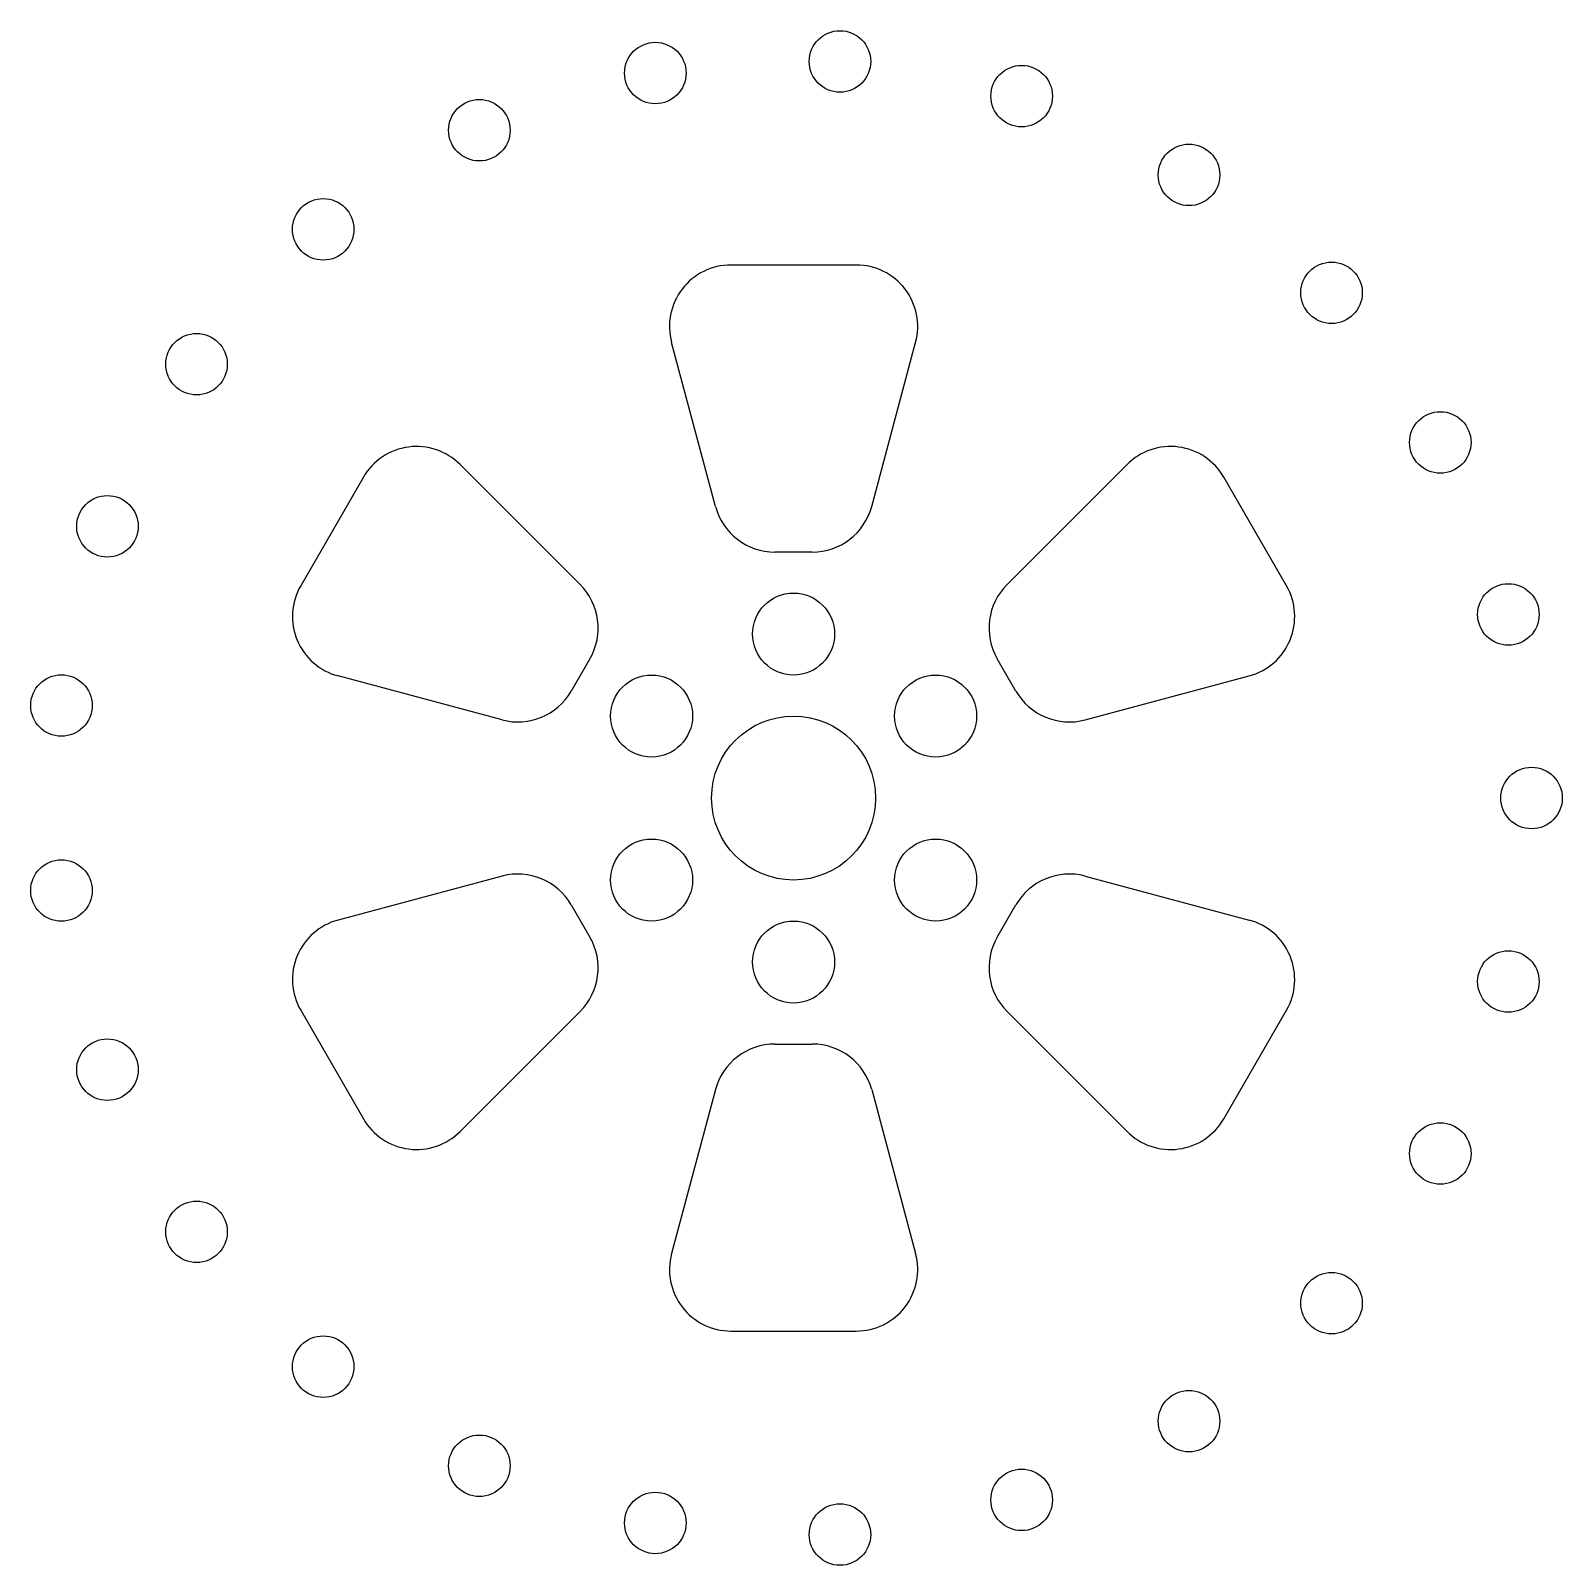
# Model space of a CAD drawing. Header units: inches. Extents: x 16.3 to 53.6, y 6.8 to 44.2.
import ezdxf

# ---------------------------------------------------------------- set-up
doc = ezdxf.new("R2010")
doc.units = ezdxf.units.IN
doc.header["$MEASUREMENT"] = 0

msp = doc.modelspace()

# ---------------------------------------------------------------- linework, layer by layer
for p, q in [((36.395, 38.504), (33.338, 38.504)), ((32.961, 32.616), (31.889, 36.616)), ((36.772, 32.616), (37.844, 36.616)), ((24.372, 33.328), (22.844, 30.681)), ((29.66, 30.711), (26.732, 33.639)), ((40.073, 30.711), (43.001, 33.639)), ((46.889, 30.681), (45.36, 33.328)), ((35.323, 31.504), (34.41, 31.504)), ((29.899, 28.9), (29.442, 28.109)), ((40.291, 28.109), (39.834, 28.9)), ((27.755, 27.41), (23.755, 28.482)), ((41.978, 27.41), (45.978, 28.482)), ((27.755, 23.599), (23.755, 22.527)), ((41.978, 23.599), (45.978, 22.527)), ((29.442, 22.9), (29.899, 22.109)), ((39.834, 22.109), (40.291, 22.9)), ((22.844, 20.328), (24.372, 17.681)), ((29.66, 20.298), (26.732, 17.37)), ((40.073, 20.298), (43.001, 17.37)), ((45.36, 17.681), (46.889, 20.328)), ((34.41, 19.504), (35.323, 19.504)), ((32.961, 18.393), (31.889, 14.393)), ((36.772, 18.393), (37.844, 14.393)), ((33.338, 12.504), (36.395, 12.504))]:
    msp.add_line(p, q)
for centre, radius in [((35.997, 43.469), 0.75), ((31.494, 43.186), 0.75), ((40.429, 42.623), 0.75), ((27.202, 41.791), 0.75), ((44.511, 40.702), 0.75), ((23.393, 39.374), 0.75), ((47.988, 37.826), 0.75), ((20.304, 36.085), 0.75), ((50.64, 34.176), 0.75), ((18.13, 32.131), 0.75), ((52.301, 29.981), 0.75), ((34.866, 29.504), 1), ((17.008, 27.76), 0.75), ((31.402, 27.504), 1), ((38.331, 27.504), 1), ((34.866, 25.504), 2), ((52.866, 25.504), 0.75), ((31.402, 23.504), 1), ((38.331, 23.504), 1), ((17.008, 23.248), 0.75), ((34.866, 21.504), 1), ((52.301, 21.028), 0.75), ((18.13, 18.878), 0.75), ((50.64, 16.833), 0.75), ((20.304, 14.924), 0.75), ((47.988, 13.183), 0.75), ((23.393, 11.635), 0.75), ((44.511, 10.306), 0.75), ((27.202, 9.218), 0.75), ((40.429, 8.385), 0.75), ((31.494, 7.823), 0.75), ((35.997, 7.54), 0.75)]:
    msp.add_circle(centre, radius)
for centre, start, end in [((33.338, 37.004), 90, 195), ((36.395, 37.004), 345, 90), ((25.671, 32.578), 45, 150), ((44.061, 32.578), 30, 135), ((34.41, 33.004), 195, 270), ((35.323, 33.004), 270, 345), ((28.6, 29.65), 330, 45), ((41.133, 29.65), 135, 210), ((24.143, 29.931), 150, 255), ((45.59, 29.931), 285, 30), ((28.143, 28.859), 255, 330), ((41.59, 28.859), 210, 285), ((28.143, 22.15), 30, 105), ((41.59, 22.15), 75, 150), ((24.143, 21.078), 105, 210), ((45.59, 21.078), 330, 75), ((28.6, 21.359), 315, 30), ((41.133, 21.359), 150, 225), ((34.41, 18.004), 90, 165), ((35.323, 18.004), 15, 90), ((25.671, 18.431), 210, 315), ((44.061, 18.431), 225, 330), ((33.338, 14.004), 165, 270), ((36.395, 14.004), 270, 15)]:
    msp.add_arc(centre, 1.5, start, end)

doc.saveas('drawing.dxf')
